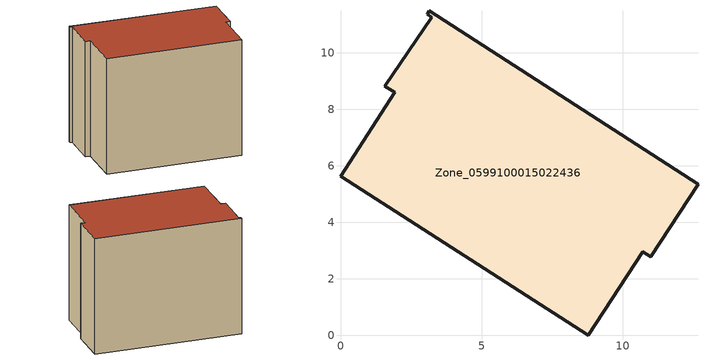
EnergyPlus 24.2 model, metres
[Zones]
Zone_0599100015022436
 floor ground (C_G): 3.14,11.48 12.66,5.34 10.99,2.77 10.7,2.96 8.77,0 0,5.63 1.93,8.59 1.58,8.82 3.23,11.26 3.07,11.37 z0.98
 wall outside (C_F): 0,5.63 8.77,0 10.7,2.96 10.99,2.77 12.66,5.34 3.14,11.48 3.07,11.37 3.23,11.26 1.58,8.82 1.93,8.59 0,5.63 z0.98:10.04
 roof outside (C_R): 3.23,11.26 1.58,8.82 1.93,8.59 0,5.63 8.77,0 10.7,2.96 10.99,2.77 12.66,5.34 3.14,11.48 3.07,11.37 z10.04
[BUILDING]
Pand.0599100015022436: North Axis=0; Terrain=City; Loads Convergence Tolerance Value=0.04; Temperature Convergence Tolerance Value=0.4; Solar Distribution=FullExterior; Maximum Number of Warmup Days=25; Minimum Number of Warmup Days=1
[Site:Location]
Rotterdam.The.Hague.AP_ZH_NLD Design_Conditions: Latitude=51.96; Longitude=4.45; Time Zone=1; Elevation=-4.5
[SITE:GROUNDTEMPERATURE:BUILDINGSURFACE]
18, 18, 18, 18, 18, 18, 18, 18, 18, 18, 18, 18
[MATERIAL] Thermal Absorptance=0.9; Solar Absorptance=0.7; Visible Absorptance=0.7
Name | Roughness | Thickness | Conductivity | Density | Specific Heat
G.TC.2006-2014 | MediumSmooth | 0.15 | 0.06 | 540 | 1210
F.TC.2006-2014 | Rough | 0.3 | 0.12 | 1920 | 840
R.TC.2006-2014 | MediumRough | 0.2 | 0.08 | 1500 | 1000
[CONSTRUCTION]
C_G: G.TC.2006-2014
C_F: F.TC.2006-2014
C_R: R.TC.2006-2014
[ZONE]
Zone_0599100015022436: Type=1; Multiplier=1; Ceiling Height=Autocalculate; Volume=Autocalculate; Floor Area=autocalculate; Part of Total Floor Area=Yes
[ZONEINFILTRATION:DESIGNFLOWRATE]
Infil_Zone_0599100015022436: Zone or ZoneList or Space or SpaceList=Zone_0599100015022436; Schedule=AlwaysOn; Design Flow Rate Calculation Method=Flow/Area; Flow Rate per Floor Area=0.0015; Constant Term Coefficient=1; Temperature Term Coefficient=0; Velocity Term Coefficient=0; Velocity Squared Term Coefficient=0
[HVACTEMPLATE:ZONE:IDEALLOADSAIRSYSTEM]
Zone_0599100015022436: Maximum Heating Supply Air Temperature=50; Minimum Cooling Supply Air Temperature=13; Maximum Heating Supply Air Humidity Ratio=0.0156; Minimum Cooling Supply Air Humidity Ratio=0.0077; Heating Limit=NoLimit; Cooling Limit=NoLimit; Dehumidification Control Type=ConstantSensibleHeatRatio; Cooling Sensible Heat Ratio=0.7; Dehumidification Setpoint=60; Humidification Control Type=None; Humidification Setpoint=30; Outdoor Air Method=None; Outdoor Air Flow Rate per Person=0.00944; Outdoor Air Flow Rate per Zone Floor Area=0; Outdoor Air Flow Rate per Zone=0; Demand Controlled Ventilation Type=None; Outdoor Air Economizer Type=NoEconomizer; Heat Recovery Type=None; Sensible Heat Recovery Effectiveness=0.7; Latent Heat Recovery Effectiveness=0.65
[ZONECONTROL:THERMOSTAT]
ThermostatControl_Zone_0599100015022436: Zone or ZoneList=Zone_0599100015022436; Control Type Schedule=DualSetpointControlType; Control 1=Thermostat_Zone_0599100015022436; Temperature Difference Between Cutout And Setpoint=0
[THERMOSTATSETPOINT:DUALSETPOINT]
Thermostat_Zone_0599100015022436: Heating Setpoint Temperature Schedule=HeatingSetpoint_Zone_0599100015022436; Cooling Setpoint Temperature Schedule=CoolingSetpoint_Zone_0599100015022436
[SCHEDULE:COMPACT]
HeatingSetpoint_Zone_0599100015022436: Through: 12/31, For: AllDays, Until: 24:00, 21
CoolingSetpoint_Zone_0599100015022436: Through: 12/31, For: AllDays, Until: 24:00, 24
DualSetpointControlType: Through: 12/31, For: AllDays, Until: 24:00, 4
AlwaysOn: Through: 12/31, For: AllDays, Until: 24:00, 1
